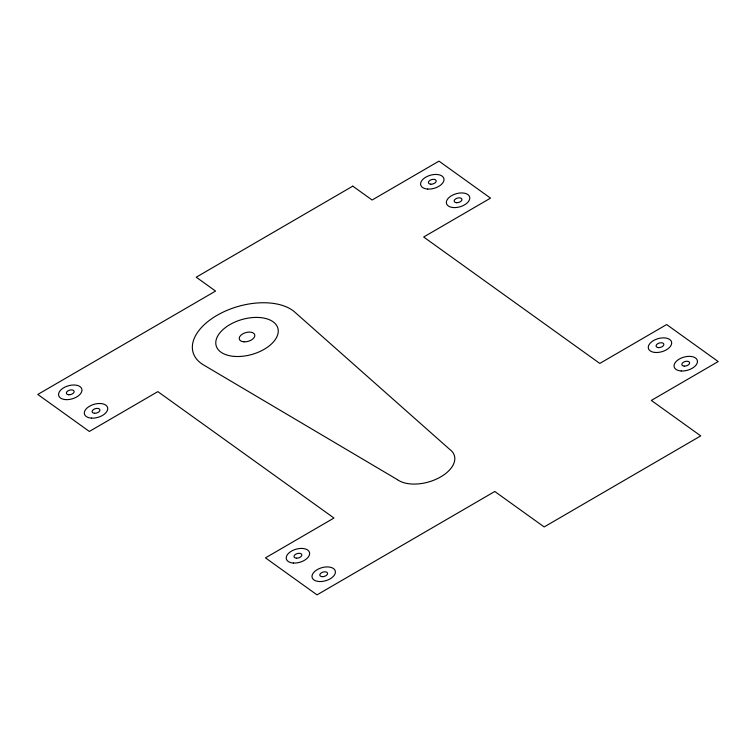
<?xml version="1.0" encoding="UTF-8"?>
<svg xmlns="http://www.w3.org/2000/svg" width="756" height="756" viewBox="0 0 756 756"><rect width="100%" height="100%" fill="white"/><g stroke="black" fill="none" stroke-linecap="round" stroke-linejoin="round"><path stroke-width="1.13" d="M352.787 186.146L196.229 277.197L215.564 291.069L37.8 394.452L89.35 431.449L157.843 391.617L333.963 518.03L265.469 557.871L317.019 594.868L494.774 491.485L544.178 526.941L700.736 435.891L651.332 400.434L718.2 361.548L666.65 324.551L599.792 363.438L423.662 237.015L490.531 198.129L438.981 161.132L372.122 200.019L352.787 186.146M397.439 479.663L202.788 364.486A56.124 31.79 -15.9 0 1 217.057 315.318A56.124 31.79 -15.9 0 1 294.15 311.538L449.707 449.376A32.073 18.163 -15.9 0 1 440.729 476.875A32.073 18.163 -15.9 0 1 397.476 479.701L397.476 479.701M243.98 341.825A8.014 4.545 -15.9 0 0 254.772 334.927A8.014 4.545 -15.9 0 0 242.307 334.133A8.014 4.545 -15.9 0 0 243.98 341.825M319.145 581.534A12.03 6.813 -15.9 0 0 335.324 571.177A12.03 6.813 -15.9 0 0 316.632 569.996A12.03 6.813 -15.9 0 0 319.145 581.534M293.375 563.04A12.03 6.813 -15.9 0 0 309.554 552.674A12.03 6.813 -15.9 0 0 290.862 551.493A12.03 6.813 -15.9 0 0 293.375 563.04M91.476 418.125A12.03 6.813 -15.9 0 0 107.654 407.767A12.03 6.813 -15.9 0 0 88.962 406.577A12.03 6.813 -15.9 0 0 91.476 418.125M65.696 399.622A12.03 6.813 -15.9 0 0 81.884 389.264A12.03 6.813 -15.9 0 0 63.183 388.083A12.03 6.813 -15.9 0 0 65.696 399.622M681.184 370.979A12.03 6.813 -15.9 0 0 697.372 360.621A12.03 6.813 -15.9 0 0 678.671 359.44A12.03 6.813 -15.9 0 0 681.184 370.979M655.414 352.476A12.03 6.813 -15.9 0 0 671.593 342.118A12.03 6.813 -15.9 0 0 652.9 340.937A12.03 6.813 -15.9 0 0 655.414 352.476M453.515 207.569A12.03 6.813 -15.9 0 0 469.703 197.203A12.03 6.813 -15.9 0 0 451.001 196.021A12.03 6.813 -15.9 0 0 453.515 207.569M427.745 189.066A12.03 6.813 -15.9 0 0 443.923 178.709A12.03 6.813 -15.9 0 0 425.231 177.518A12.03 6.813 -15.9 0 0 427.745 189.066M234.87 356.435A32.073 18.163 -15.9 0 0 278.019 328.803A32.073 18.163 -15.9 0 0 228.17 325.647A32.073 18.163 -15.9 0 0 234.87 356.435M430.778 184.199A4.007 2.268 -15.9 0 0 436.174 180.741A4.007 2.268 -15.9 0 0 429.947 180.353A4.007 2.268 -15.9 0 0 430.778 184.199M456.558 202.702A4.007 2.268 -15.9 0 0 461.944 199.244A4.007 2.268 -15.9 0 0 455.717 198.847A4.007 2.268 -15.9 0 0 456.558 202.702M658.448 347.609A4.007 2.268 -15.9 0 0 663.844 344.16A4.007 2.268 -15.9 0 0 657.616 343.763A4.007 2.268 -15.9 0 0 658.448 347.609M684.227 366.112A4.007 2.268 -15.9 0 0 689.614 362.663A4.007 2.268 -15.9 0 0 683.386 362.266A4.007 2.268 -15.9 0 0 684.227 366.112M322.179 576.667A4.007 2.268 -15.9 0 0 327.575 573.218A4.007 2.268 -15.9 0 0 321.347 572.821A4.007 2.268 -15.9 0 0 322.179 576.667M296.409 558.174A4.007 2.268 -15.9 0 0 301.805 554.715A4.007 2.268 -15.9 0 0 295.568 554.318A4.007 2.268 -15.9 0 0 296.409 558.174M94.509 413.258A4.007 2.268 -15.9 0 0 99.905 409.799A4.007 2.268 -15.9 0 0 93.678 409.402A4.007 2.268 -15.9 0 0 94.509 413.258M68.739 394.755A4.007 2.268 -15.9 0 0 74.135 391.306A4.007 2.268 -15.9 0 0 67.898 390.909A4.007 2.268 -15.9 0 0 68.739 394.755"/></g></svg>
